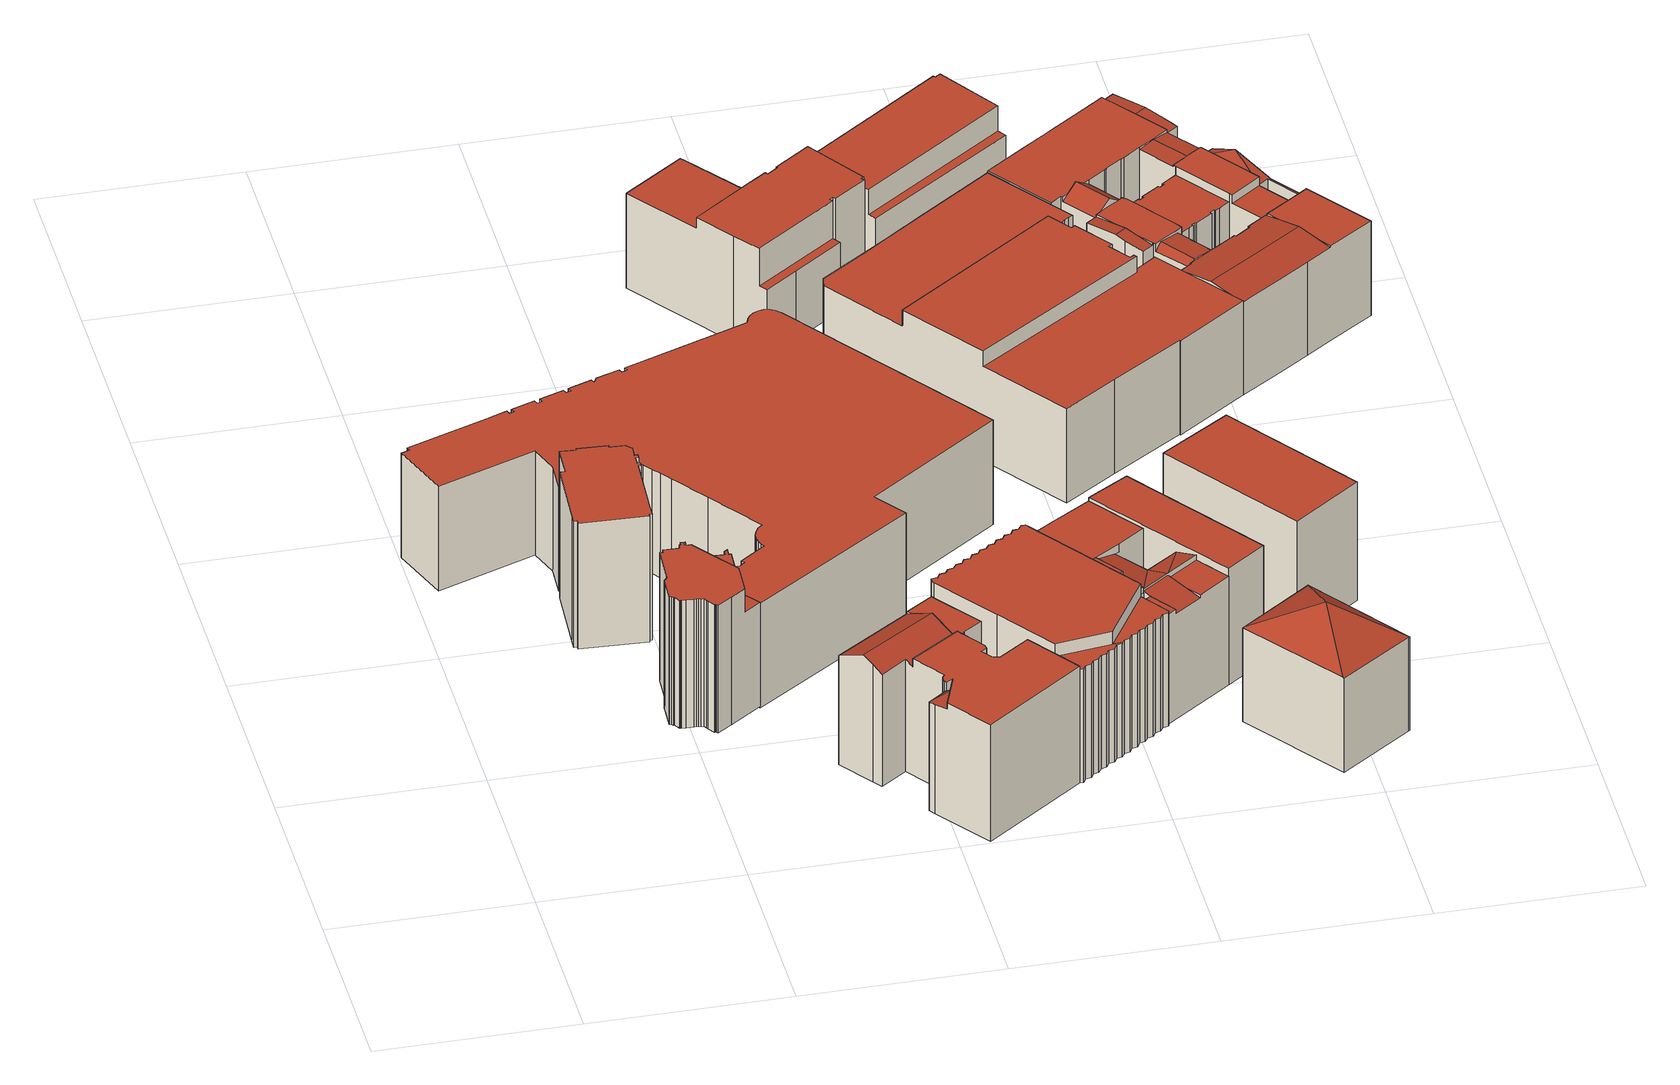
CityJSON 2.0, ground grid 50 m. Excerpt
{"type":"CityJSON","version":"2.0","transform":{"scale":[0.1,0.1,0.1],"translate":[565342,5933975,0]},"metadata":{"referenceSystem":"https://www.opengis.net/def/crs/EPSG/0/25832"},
"CityObjects":{
"building1":{"type":"Building","attributes":{"Gemeindeschluessel":"02000000","Geometrietyp2DReferenz":"3000","function":"31001_2310","roofType":"1000","measuredHeight":35.22,"storeysAboveGround":10},"geometry":[{"type":"MultiSurface","lod":"2","boundaries":[[[0,1,2,3]],[[4,1,0,5]],[[6,7,4,5]],[[6,8,9,7]],[[10,11,9,8]],[[10,12,13,11]],[[12,14,15,13]],[[16,17,15,14]],[[16,18,19,17]],[[19,18,20,21]],[[20,22,23,21]],[[24,25,23,22]],[[24,26,27,25]],[[27,26,28,29]],[[28,30,31,29]],[[31,30,32,33]],[[33,32,34,35]],[[35,34,36,37]],[[36,38,39,37]],[[39,38,40,41]],[[42,41,40,43]],[[42,43,44,45]],[[46,45,44,47]],[[48,46,47,49]],[[48,49,50,51]],[[52,51,50,53]],[[2,52,53,3]],[[24,22,20,18,16,14,12,10,8,6,5,0,3,53,50,49,47,44,43,40,38,36,34,32,30,28,26]],[[1,4,7,9,11,13,15,17,19,21,23,25,27,29,31,33,35,37,39,41,42,45,46,48,51,52,2]]],"semantics":{"surfaces":[{"type":"WallSurface"},{"type":"GroundSurface"},{"type":"RoofSurface"}],"values":[0,0,0,0,0,0,0,0,0,0,0,0,0,0,0,0,0,0,0,0,0,0,0,0,0,0,0,1,2]}}]},
"building2":{"type":"Building","attributes":{"Gemeindeschluessel":"02000000","Geometrietyp2DReferenz":"3000","function":"31001_2010","roofType":"1000","measuredHeight":35.73,"storeysAboveGround":8},"geometry":[{"type":"MultiSurface","lod":"2","boundaries":[[[54,55,56,57]],[[57,56,58,59]],[[59,58,60,61]],[[61,60,62,63]],[[63,62,64,65]],[[65,64,66,67]],[[67,66,68,69]],[[69,68,70,71]],[[72,73,74,75]],[[75,74,76,77]],[[77,76,78,79]],[[79,78,80,81]],[[81,80,82,83]],[[83,82,84,85]],[[85,84,86,87]],[[87,86,88,89]],[[89,88,90,91]],[[91,90,92,93]],[[93,92,94,95]],[[95,94,96,97]],[[97,96,98,99]],[[100,101,102,103]],[[104,105,106,107]],[[108,109,110,111]],[[111,110,112,113]],[[113,112,114,115]],[[116,117,118,119]],[[119,118,120,121]],[[121,120,122,123]],[[123,122,124,125]],[[125,124,126,127]],[[127,126,128,129]],[[129,128,130,131]],[[131,130,132,133]],[[133,132,134,135]],[[135,134,136,137]],[[137,136,138,139]],[[139,138,140,141]],[[142,143,144,145]],[[145,144,146,147]],[[146,144,143,114,112,110,109,106,105,148,102,101,98,96,94,92,90,88,86,84,82,80,78,76,74,73,149,150,70,68,66,64,62,60,58,56,55,151,152,153,154,155,156,157]],[[108,111,113,115,142,145,147,158,159,160,161,162,163,164,54,57,59,61,63,65,67,69,71,165,166,72,75,77,79,81,83,85,87,89,91,93,95,97,99,116,119,121,123,125,127,129,131,133,135,137,139,141,167,168,169]],[[103,102,148,168,167,170]],[[108,169,171,107,106,109]],[[170,167,141,140]],[[142,115,114,143]],[[169,168,148,105,104,171]],[[116,99,98,101,100,117]],[[158,147,146,157]],[[72,166,149,73]],[[170,140,138,136,134,132,130,128,126,124,122,120,118,117,100,103]],[[171,104,107]],[[71,70,150,165]],[[165,150,149,166]],[[158,157,156,159]],[[159,156,155,160]],[[160,155,154,161]],[[161,154,153,162]],[[162,153,152,163]],[[163,152,151,164]],[[164,151,55,54]]],"semantics":{"surfaces":[{"type":"WallSurface"},{"type":"RoofSurface"},{"type":"GroundSurface"}],"values":[0,0,0,0,0,0,0,0,0,0,0,0,0,0,0,0,0,0,0,0,0,0,0,0,0,0,0,0,0,0,0,0,0,0,0,0,0,0,0,0,1,2,0,0,0,0,0,0,0,0,1,1,0,0,0,0,0,0,0,0,0]}}]},
"building3":{"type":"Building","attributes":{"Gemeindeschluessel":"02000000","Geometrietyp2DReferenz":"3000","function":"31001_2010","roofType":"1000","measuredHeight":29.14,"storeysAboveGround":7},"geometry":[{"type":"MultiSurface","lod":"2","boundaries":[[[172,173,174,175,176,177,178,179,180,181,182,183,184,185,186,187,188,189,190,191,192,193,194,195,196,197,198,199,200,201,202,203,204,205,206,207,208,209,210,211,212,213,214,215,216,217,218,219,220,221,222,223,224,225,226,227,228,229,230,231,232,233,234,235,236,237,238,239,240,241,242,243]],[[244,245,246,247,248,249,250,251,252,253,254,255,256,257,258,259,260,261,262,263,264,265,266,267,268,269,270,271,272,273,274,275,276,277,278,279,280,281,282,283,284,285,286,287,288,289,290,291,292,293,294,295,296,297,298,299,300,301,302,303,304,305,306,307,308,309,310,311,312,313,314,315]],[[315,314,173,172]],[[314,313,174,173]],[[313,312,175,174]],[[312,311,176,175]],[[311,310,177,176]],[[310,309,178,177]],[[309,308,179,178]],[[308,307,180,179]],[[307,306,181,180]],[[306,305,182,181]],[[305,304,183,182]],[[304,303,184,183]],[[303,302,185,184]],[[302,301,186,185]],[[301,300,187,186]],[[300,299,188,187]],[[299,298,189,188]],[[298,297,190,189]],[[297,296,191,190]],[[296,295,192,191]],[[295,294,193,192]],[[294,293,194,193]],[[293,292,195,194]],[[292,291,196,195]],[[291,290,197,196]],[[290,289,198,197]],[[289,288,199,198]],[[288,287,200,199]],[[287,286,201,200]],[[286,285,202,201]],[[285,284,203,202]],[[284,283,204,203]],[[283,282,205,204]],[[282,281,206,205]],[[281,280,207,206]],[[280,279,208,207]],[[279,278,209,208]],[[278,277,210,209]],[[277,276,211,210]],[[276,275,212,211]],[[275,274,213,212]],[[274,273,214,213]],[[273,272,215,214]],[[272,271,216,215]],[[271,270,217,216]],[[270,269,218,217]],[[269,268,219,218]],[[268,267,220,219]],[[267,266,221,220]],[[266,265,222,221]],[[265,264,223,222]],[[264,263,224,223]],[[263,262,225,224]],[[262,261,226,225]],[[261,260,227,226]],[[260,259,228,227]],[[259,258,229,228]],[[258,257,230,229]],[[257,256,231,230]],[[256,255,232,231]],[[255,254,233,232]],[[254,253,234,233]],[[253,252,235,234]],[[252,251,236,235]],[[251,250,237,236]],[[250,249,238,237]],[[249,248,239,238]],[[248,247,240,239]],[[247,246,241,240]],[[246,245,242,241]],[[245,244,243,242]],[[244,315,172,243]]],"semantics":{"surfaces":[{"type":"GroundSurface"},{"type":"RoofSurface"},{"type":"WallSurface"}],"values":[0,1,2,2,2,2,2,2,2,2,2,2,2,2,2,2,2,2,2,2,2,2,2,2,2,2,2,2,2,2,2,2,2,2,2,2,2,2,2,2,2,2,2,2,2,2,2,2,2,2,2,2,2,2,2,2,2,2,2,2,2,2,2,2,2,2,2,2,2,2,2,2,2,2]}}]},
"building4":{"type":"Building","attributes":{"Gemeindeschluessel":"02000000","Geometrietyp2DReferenz":"3000","function":"31001_2010","roofType":"1000","measuredHeight":34.04,"storeysAboveGround":6},"geometry":[{"type":"MultiSurface","lod":"2","boundaries":[[[316,317,318]],[[319,320,316,318]],[[321,322,323]],[[324,325,326]],[[327,328,329,330,331]],[[332,333,334,335]],[[336,337,338,339]],[[336,339,340,324,326]],[[323,322,341,342]],[[323,342,343,329,328]],[[344,345,346,347]],[[347,346,348,349]],[[349,348,350,351]],[[327,318,317,323,328]],[[323,317,316,321]],[[352,353,354,355]],[[325,356,357,336,326]],[[336,357,358]],[[359,360,361]],[[362,363,364,365]],[[366,367,368,369]],[[369,368,370,371]],[[372,373,374,375]],[[375,374,376,377]],[[378,331,330,379]],[[380,381,376,374,373,364,363,370,368,367,382,340,339,338,350,348,346,345,343,342,341]],[[383,384,378,379,344,347,349,351,385,332,335,386,352,355,387,388,389,366,369,371,362,365,372,375,377]],[[361,360,353,352,386,390]],[[389,388,391,356,325,324,340,382]],[[378,384,319,318,327,331]],[[383,377,376,381]],[[372,365,364,373]],[[362,371,370,363]],[[380,341,322,321,316,320]],[[391,388,387,392]],[[392,387,355,354]],[[384,383,381,380,320,319]],[[344,379,330,329,343,345]],[[366,389,382,367]],[[385,351,350,338,337,393]],[[359,394,358]],[[333,332,385,393]],[[386,335,334,395,390]],[[359,358,357,356,391,392,354,353,360]],[[395,334,333,393,337,336,358,394]],[[395,394,359,361,390]]],"semantics":{"surfaces":[{"type":"RoofSurface"},{"type":"WallSurface"},{"type":"GroundSurface"}],"values":[0,0,0,0,0,1,1,1,1,1,1,1,1,1,1,1,1,1,1,1,1,1,1,1,1,0,2,1,1,1,1,1,1,1,1,1,1,1,1,1,1,1,1,0,0,0]}}]},
"building5":{"type":"Building","attributes":{"Gemeindeschluessel":"02000000","Geometrietyp2DReferenz":"3000","function":"31001_2010","roofType":"1000","measuredHeight":35.18,"storeysAboveGround":8},"geometry":[{"type":"MultiSurface","lod":"2","boundaries":[[[396,397,398,399]],[[399,398,400,401]],[[401,400,402,403]],[[403,402,404,405]],[[405,404,406,407]],[[407,406,408,409]],[[410,411,412,413]],[[414,415,416,417]],[[417,416,418,419]],[[419,418,420,421]],[[421,420,422,423]],[[423,422,424,425]],[[425,424,426,427]],[[427,426,428,429]],[[429,428,430,431]],[[431,430,432,433]],[[434,435,436,437]],[[437,436,438,439]],[[439,438,440,441]],[[441,440,442,443]],[[443,442,444,445]],[[446,447,448,449]],[[449,448,450,451]],[[452,453,454,455]],[[455,454,456,457]],[[457,456,458,459]],[[459,458,460,461]],[[461,460,462,463]],[[463,462,464,465]],[[465,464,466,467]],[[352,468,469,470]],[[471,472,473,474]],[[474,473,475,476]],[[476,475,477,478]],[[478,477,479,480]],[[481,482,483,484]],[[485,486,487,377]],[[377,487,488,375]],[[489,490,491,492]],[[492,491,493,494]],[[495,496,497,498]],[[498,497,499,500]],[[375,488,501,502,503,504]],[[505,506,507,508]],[[452,455,457,459,461,463,465,467,446,449,451,489,492,494,509,434,437,439,441,443,445,485,377,375,504,355,352,470,396,399,401,403,405,407,409,471,474,476,478,480,510,414,417,419,421,423,425,427,429,431,433,481,484,507,506,511,495,498,500]],[[512,503,502,412,411,505,508,483,482,432,430,428,426,424,422,420,418,416,415,513,479,477,475,473,472,408,406,404,402,400,398,397,469,468]],[[444,442,440,438,436,435,514,493,491,490,515,501,488,487,486]],[[466,464,462,460,458,456,454,453,499,497,496,516,410,413,515,450,448,447]],[[503,512,355,504]],[[516,496,495,511]],[[499,453,452,500]],[[489,451,450,515,490]],[[466,447,446,467]],[[444,486,485,445]],[[514,435,434,509]],[[493,514,509,494]],[[483,508,507,484]],[[432,482,481,433]],[[513,415,414,510]],[[479,513,510,480]],[[501,515,413,412,502]],[[511,506,505,411,410,516]],[[512,468,352,355]],[[408,472,471,409]],[[469,397,396,470]]],"semantics":{"surfaces":[{"type":"WallSurface"},{"type":"GroundSurface"},{"type":"RoofSurface"}],"values":[0,0,0,0,0,0,0,0,0,0,0,0,0,0,0,0,0,0,0,0,0,0,0,0,0,0,0,0,0,0,0,0,0,0,0,0,0,0,0,0,0,0,0,0,1,2,2,2,0,0,0,0,0,0,0,0,0,0,0,0,0,0,0,0,0]}}]},
"building6":{"type":"Building","attributes":{"Gemeindeschluessel":"02000000","Geometrietyp2DReferenz":"3000","function":"31001_2010","roofType":"1000","measuredHeight":33.82,"storeysAboveGround":7},"geometry":[{"type":"MultiSurface","lod":"2","boundaries":[[[517,518,519,520]],[[521,522,523,524]],[[525,526,527,528,529,530]],[[531,532,533]],[[534,535,536,528,537,538,539,540,541]],[[531,542,532]],[[543,542,531]],[[539,544,545,546,547]],[[548,549,550]],[[551,552,553,507]],[[507,553,554,484]],[[555,556,557,558]],[[523,518,517,524]],[[559,560,561]],[[550,562,563,548]],[[564,541,533,522,521,565]],[[528,527,537]],[[498,526,525,495]],[[495,525,530,511]],[[547,540,539]],[[528,536,529]],[[566,535,534,567]],[[538,544,539]],[[498,495,511,566,567,506,568,569,570,551,507,484,571,555,558,572,573,574,575]],[[576,559,561,577,557,556,578,554,553,552]],[[579,533,532,580,563,562,561,560]],[[579,560,559,576,570,569]],[[572,558,557,577,549,548,563,580]],[[580,532,573,572]],[[498,575,545,544,538,537,527,526]],[[574,573,532,542]],[[575,574,542,543,546,545]],[[541,540,547,546,543,531,533]],[[566,511,530,529,536,535]],[[506,567,534,541,564,565]],[[568,506,565,521,524,517,520]],[[533,579,519,518,523,522]],[[569,568,520,519,579]],[[577,561,562,550,549]],[[578,556,555,571]],[[576,552,551,570]],[[554,578,571,484]]],"semantics":{"surfaces":[{"type":"RoofSurface"},{"type":"WallSurface"},{"type":"GroundSurface"}],"values":[0,0,0,0,0,0,0,0,0,1,1,1,1,1,1,1,1,1,1,1,1,1,1,2,0,0,1,1,1,1,1,1,1,1,1,1,1,1,1,1,1,1]}}]},
"building7":{"type":"Building","attributes":{"Gemeindeschluessel":"02000000","Geometrietyp2DReferenz":"3000","function":"31001_2010","roofType":"1000","measuredHeight":32.58,"storeysAboveGround":8},"geometry":[{"type":"MultiSurface","lod":"2","boundaries":[[[581,582,583,584]],[[584,583,585,575]],[[575,585,586,555]],[[582,581,555,586]],[[555,581,584,575]],[[582,586,585,583]]],"semantics":{"surfaces":[{"type":"WallSurface"},{"type":"GroundSurface"},{"type":"RoofSurface"}],"values":[0,0,0,0,1,2]}}]},
"building8":{"type":"Building","attributes":{"Gemeindeschluessel":"02000000","Geometrietyp2DReferenz":"3000","function":"31001_2070","roofType":"1000","measuredHeight":29.74,"storeysAboveGround":9},"geometry":[{"type":"MultiSurface","lod":"2","boundaries":[[[587,588,589,590,591,592,593,594]],[[595,596,597,598]],[[599,600,601,602]],[[603,604,605,606]],[[607,608,609,610]],[[611,612,613,614]],[[614,613,615,616]],[[617,618,619,620]],[[587,621,622,588]],[[623,624,625,626]],[[626,625,627,628]],[[628,627,629,630]],[[631,594,593,632]],[[632,593,592,633]],[[597,591,590,598]],[[634,596,595,635]],[[636,637,638,639]],[[621,587,594,631,620,619]],[[604,603,606,612,611,602,601]],[[640,623,626,628,630,641,642,607,610,643,636,639,599,602,611,614,616,617,620,631,632,633,634,635]],[[644,645,629,627,625,624,622,621,619,618,615,613,612,646,647,648]],[[637,636,643,647,646,649]],[[640,635,595,598,590,589]],[[634,633,592,591,597,596]],[[623,640,589,588,622,624]],[[642,641,645,644,650,651]],[[629,645,641,630]],[[615,618,617,616]],[[608,607,642,651]],[[643,610,609,652,648,647]],[[650,644,648,652]],[[646,612,606,605,649]],[[600,599,639,638]],[[650,652,609,608,651]],[[600,638,637,649,605,604,601]]],"semantics":{"surfaces":[{"type":"RoofSurface"},{"type":"WallSurface"},{"type":"GroundSurface"}],"values":[0,0,1,1,1,1,1,1,1,1,1,1,1,1,1,1,1,1,1,2,0,1,1,1,1,1,1,1,1,1,1,1,1,0,0]}}]},
"building9":{"type":"Building","attributes":{"Gemeindeschluessel":"02000000","Geometrietyp2DReferenz":"3000","function":"31001_2010","roofType":"3500","measuredHeight":34.56,"storeysAboveGround":7},"geometry":[{"type":"MultiSurface","lod":"2","boundaries":[[[653,654,655,656,657]],[[658,655,654]],[[659,654,653,660]],[[658,654,659,661,662]],[[663,657,656,664,665]],[[666,662,661,665,664]],[[663,665,661,659,660]],[[663,660,653,657]],[[662,666,655,658]],[[666,664,656,655]]],"semantics":{"surfaces":[{"type":"RoofSurface"},{"type":"WallSurface"},{"type":"GroundSurface"}],"values":[0,0,1,1,1,1,2,1,0,0]}}]},
"building10":{"type":"Building","attributes":{"Gemeindeschluessel":"02000000","Geometrietyp2DReferenz":"3000","function":"31001_2010","roofType":"1000","measuredHeight":30.75,"storeysAboveGround":7},"geometry":[{"type":"MultiSurface","lod":"2","boundaries":[[[667,668,669,670,671,672,673,674,675,676]],[[677,678,679,680]],[[680,679,681,682]],[[682,681,683,684]],[[685,676,675,686]],[[687,674,673,688]],[[688,673,672,689]],[[689,672,671,690]],[[690,671,670,691]],[[692,669,668,693]],[[693,668,667,694]],[[695,696,697,698]],[[698,697,699,700]],[[701,702,703,704]],[[704,703,705,706]],[[706,705,707,708]],[[709,710,711,712]],[[713,714,696,695]],[[715,716,694,667,676,685,678,677]],[[715,677,680,682,684,711,710,701,704,706,708,717,687,688,689,690,691,718,713,695,698,700]],[[699,697,696,714,719,692,693,694,716]],[[719,714,713,718]],[[702,701,710,709]],[[699,716,715,700]],[[718,691,670,669,692,719]],[[687,717,720,686,675,674]],[[720,717,708,707]],[[712,711,684,683]],[[712,683,681,679,678,685,686,720,707,705,703,702,709]]],"semantics":{"surfaces":[{"type":"RoofSurface"},{"type":"WallSurface"},{"type":"GroundSurface"}],"values":[0,1,1,1,1,1,1,1,1,1,1,1,1,1,1,1,1,1,1,2,0,1,1,1,1,1,1,1,0]}}]},
"building11":{"type":"Building","attributes":{"Gemeindeschluessel":"02000000","Geometrietyp2DReferenz":"3000","function":"31001_2010","roofType":"1000","measuredHeight":33.13,"storeysAboveGround":6},"geometry":[{"type":"MultiSurface","lod":"2","boundaries":[[[721,722,723,724]],[[724,723,725,726]],[[727,728,722,721]],[[726,725,728,727]],[[726,727,721,724]],[[728,725,723,722]]],"semantics":{"surfaces":[{"type":"WallSurface"},{"type":"GroundSurface"},{"type":"RoofSurface"}],"values":[0,0,0,0,1,2]}}]},
"building12":{"type":"Building","attributes":{"Gemeindeschluessel":"02000000","Geometrietyp2DReferenz":"3000","function":"51009_1610","roofType":"1000","measuredHeight":9},"geometry":[{"type":"MultiSurface","lod":"2","boundaries":[[[729,730,731,732,733,734,735,736,737,738,739,740,741,742,743,744,745,746]],[[747,748,749,750,751,752,753,754,755,756,757,758,759,760,761,762,763,764]],[[764,763,730,729]],[[763,762,731,730]],[[762,761,732,731]],[[761,760,733,732]],[[760,759,734,733]],[[759,758,735,734]],[[758,757,736,735]],[[757,756,737,736]],[[756,755,738,737]],[[755,754,739,738]],[[754,753,740,739]],[[753,752,741,740]],[[752,751,742,741]],[[751,750,743,742]],[[750,749,744,743]],[[749,748,745,744]],[[748,747,746,745]],[[747,764,729,746]]],"semantics":{"surfaces":[{"type":"GroundSurface"},{"type":"RoofSurface"},{"type":"WallSurface"}],"values":[0,1,2,2,2,2,2,2,2,2,2,2,2,2,2,2,2,2,2,2]}}]},
"building13":{"type":"Building","attributes":{"Gemeindeschluessel":"02000000","Geometrietyp2DReferenz":"3000","function":"31001_2010","roofType":"1000","measuredHeight":29.26,"storeysAboveGround":7},"geometry":[{"type":"MultiSurface","lod":"2","boundaries":[[[765,766,767,768,769,770]],[[771,772,773,774,775]],[[767,776,777,778,779,768]],[[773,780,781,782,783,784,785,786,787,788,789,790,791,792,776,793,766,794,795]],[[796,797,798,781,772,771]],[[799,800,801,802,803]],[[804,805,806,807]],[[801,808,809,810,802]],[[811,812,813,814,815]],[[809,816,817,810]],[[818,819,820,805,804]],[[813,821,822,823,814]],[[824,825,826,827,828,829,830,831,832,833,821,813,812,834]],[[835,836,837,838,839]],[[837,840,841,838]],[[837,842,840]],[[836,843,844,845,842,837]],[[846,847,848,849,850,851,852,853,854,855,856,857,858,859,860,861,862,863,864,865,866,867,868,869]],[[870,871,872,873]],[[778,874,779]],[[769,875,770]],[[876,877,878,879]],[[879,878,880,881]],[[881,880,882,883]],[[765,794,766]],[[776,792,777]],[[869,790,789,846]],[[798,782,781]],[[773,795,774]],[[884,797,796,885]],[[799,886,800]],[[887,820,819,888]],[[811,834,812]],[[821,833,822]],[[839,831,830,835]],[[889,829,828,890]],[[857,826,825,858]],[[891,892,893,894]],[[895,896,897]],[[898,899,900]],[[901,868,867,902]],[[902,867,866,903]],[[903,866,865,904]],[[904,865,864,905]],[[905,864,863,906]],[[906,863,862,907]],[[907,862,861,908]],[[908,861,860,909]],[[909,860,859,910]],[[911,856,855,912]],[[912,855,854,913]],[[913,854,853,914]],[[914,853,852,915]],[[915,852,851,916]],[[916,851,850,917]],[[917,850,849,918]],[[918,849,848,919]],[[919,848,847,920]],[[921,922,923,924]],[[925,926,900,927]],[[871,928,929,875,769,930,779,874,931,882,880,878,877,932,933,934,935,936,937,938,939,940,941,942,943,944,872]],[[945,946,947,948,895,897,949,950,951,952]],[[840,842,845,953,954,955,956,957,958,959,960,961,841]],[[872,944,943,942,941,940,939,807,806,962,963,964,965,966,967,968,873]],[[952,951,950,949,898,900,926,969,970,971,893,892,923,922,972,973,974,809,808,975,800,886,976,977,978]],[[979,980,981,982,983,984,985,986,987,988,989,990,991,992,884,885,993,994,995,996,997,998,999,870,873,968,967,966,965,964,963,962,1000,887,888,1001,1002,1003,1004,1005,1006,1007,961,960,959,958,957,956],[1008,1009,1010,1011,1012,1013],[1014,1015,1016,911,912,913,914,915,916,917,918,919,920,1017,1018,1019,1020,1021,1022,921,924,891,894,1023,1024,1025,1026,1027],[1028,1029,1030,876,879,881,883,1031,1032,1033,1034,1035,901,902,903,904,905,906,907,908,909,910,1036,1037]],[[997,996,794,765,770,875,929,998]],[[787,817,816,974,973,1021,1020,1019,1018,788]],[[803,802,810,817,787,786,785,784]],[[990,989,988,976,886,799,803,784,783,991]],[[935,823,822,833,832,1005,1004,1003,1002,936]],[[1028,1037,824,834,811,815,933,1029]],[[973,972,922,921,1022,1021]],[[984,983,982,981,948,947,946,945]],[[832,831,839,838,841,961,1007,1006,1005]],[[1010,1009,843,836,835,830]],[[981,980,979,956,955,1038,896,895,948]],[[970,969,926,925,1039,1027,1026,1025,1024]],[[1040,1041,1013,1012]],[[900,899,1042,954,953,1043,927]],[[1008,1013,1041,844,843,1009]],[[949,897,1044,898]],[[1023,894,893,971,970,1024]],[[892,891,924,923]],[[859,858,825,824,1037,1036,910]],[[911,1016,1015,827,826,857,856]],[[1014,1027,1039,890,828,827,1015]],[[829,889,1040,1012,1011,1010,830]],[[809,974,816,809,808]],[[813,821,813,812]],[[985,984,945,952,978,986]],[[978,977,976,988,987,986]],[[805,820,887,1000,962,806]],[[975,808,801,800]],[[815,814,823,935,934,933]],[[1002,1001,888,819,818,937,936]],[[938,937,818,804,807,939]],[[884,992,991,783,782,798,797]],[[1018,1017,920,847,846,789,788]],[[791,790,869,868,901,1035,1034]],[[777,792,791,1034,1033,1032,778]],[[993,885,796,771,775,994]],[[772,781,780,773]],[[775,774,795,794,996,995,994]],[[793,776,767,766]],[[768,779,930,769]],[[876,1030,1029,933,932,877]],[[778,1032,1031,883,882,931,874]],[[870,999,998,929,928,871]],[[1039,925,927,1043,953,845,844,1041,1040,889,890]],[[898,1044,897,896,1038,955,954,1042,899]]],"semantics":{"surfaces":[{"type":"RoofSurface"},{"type":"WallSurface"},{"type":"GroundSurface"}],"values":[0,0,0,0,0,0,0,0,0,0,0,0,0,0,0,0,0,0,1,1,1,1,1,1,1,1,1,1,1,1,1,1,1,1,1,1,1,1,1,1,1,1,1,1,1,1,1,1,1,1,1,1,1,1,1,1,1,1,1,1,0,0,1,1,0,2,1,1,1,1,1,1,1,1,1,1,1,1,1,1,1,1,1,1,1,1,1,1,1,1,1,1,1,1,1,1,1,1,1,1,1,1,1,1,1,1,1,1,1,0,0]}}]}
},
"vertices":[
[307,919,49],[307,919,401],[299,919,401],[299,919,49],[307,910,401],[307,910,49],[473,902,49],[473,902,401],[474,909,49],[474,909,401],[481,909,49],[481,909,401],[482,937,49],[482,937,401],[492,1104,49],[492,1104,401],[499,1103,49],[499,1103,401],[499,1114,49],[499,1114,401],[492,1115,49],[492,1115,401],[493,1137,49],[493,1137,401],[501,1136,49],[501,1136,401],[501,1148,49],[501,1148,401],[493,1148,49],[493,1148,401],[495,1177,49],[495,1177,401],[494,1178,49],[494,1178,401],[481,1191,49],[481,1191,401],[443,1193,49],[443,1193,401],[444,1199,49],[444,1199,401],[369,1203,49],[369,1203,401],[368,1198,401],[368,1198,49],[329,1201,49],[329,1201,401],[328,1194,401],[328,1194,49],[324,1120,401],[324,1120,49],[311,1121,49],[311,1121,401],[300,947,401],[300,947,49],
[477,598,14],[477,598,371],[476,598,371],[476,598,14],[475,599,371],[475,599,14],[475,600,371],[475,600,14],[466,613,371],[466,613,14],[465,613,371],[465,613,14],[461,617,371],[461,617,14],[456,619,371],[456,619,14],[455,619,371],[455,619,14],[465,691,14],[465,691,371],[467,698,371],[467,698,14],[473,796,371],[473,796,14],[481,795,371],[481,795,14],[482,806,371],[482,806,14],[513,805,371],[513,805,14],[522,804,371],[522,804,14],[523,816,371],[523,816,14],[527,816,371],[527,816,14],[528,825,371],[528,825,14],[539,824,371],[539,824,14],[539,817,371],[539,817,14],[536,817,371],[536,817,14],[535,812,371],[535,812,14],[551,811,341],[551,811,371],[635,697,371],[635,697,341],[636,695,305],[636,695,371],[631,612,371],[631,612,305],[593,585,14],[593,585,371],[557,560,371],[557,560,14],[554,563,371],[554,563,14],[552,566,371],[552,566,14],[569,810,14],[569,810,341],[569,814,341],[569,814,14],[566,814,341],[566,814,14],[566,824,341],[566,824,14],[576,823,341],[576,823,14],[575,814,341],[575,814,14],[582,813,341],[582,813,14],[581,800,341],[581,800,14],[627,798,341],[627,798,14],[628,810,341],[628,810,14],[636,816,341],[636,816,14],[635,802,341],[635,802,14],[635,797,341],[635,797,14],[550,564,14],[550,564,371],[538,581,371],[538,581,14],[536,585,371],[536,585,14],[635,696,371],[459,685,371],[459,680,371],[480,598,371],[490,597,371],[509,596,371],[515,596,371],[519,595,371],[525,595,371],[531,592,371],[531,592,14],[525,595,14],[519,595,14],[515,596,14],[509,596,14],[490,597,14],[480,598,14],[459,680,14],[459,685,14],[641,797,14],[635,696,14],[675,643,14],[641,797,341],[675,643,305],
[979,1769,10],[1108,1589,10],[1358,1241,10],[1024,1001,10],[1081,922,10],[675,643,10],[635,696,10],[641,797,10],[635,797,10],[635,802,10],[663,800,10],[676,810,10],[670,818,10],[735,866,10],[730,875,10],[726,886,10],[724,897,10],[724,912,10],[729,926,10],[737,939,10],[749,948,10],[652,1083,10],[587,1174,10],[567,1201,10],[552,1222,10],[536,1244,10],[528,1256,10],[492,1229,10],[483,1230,10],[481,1191,10],[443,1193,10],[444,1199,10],[369,1203,10],[368,1198,10],[329,1201,10],[327,1201,10],[332,1282,10],[307,1353,10],[59,1263,10],[5,1412,10],[27,1420,10],[23,1430,10],[225,1503,10],[278,1523,10],[282,1512,10],[294,1517,10],[290,1527,10],[349,1549,10],[353,1538,10],[366,1543,10],[362,1553,10],[423,1575,10],[427,1565,10],[440,1569,10],[436,1580,10],[495,1601,10],[499,1591,10],[507,1606,10],[566,1627,10],[570,1617,10],[584,1622,10],[580,1632,10],[895,1747,10],[895,1748,10],[899,1761,10],[906,1772,10],[916,1781,10],[929,1787,10],[943,1789,10],[956,1786,10],[968,1780,10],[978,1770,10],[978,1770,302],[968,1780,302],[956,1786,302],[943,1789,302],[929,1787,302],[916,1781,302],[906,1772,302],[899,1761,302],[895,1748,302],[895,1747,302],[580,1632,302],[584,1622,302],[570,1617,302],[566,1627,302],[507,1606,302],[499,1591,302],[495,1601,302],[436,1580,302],[440,1569,302],[427,1565,302],[423,1575,302],[362,1553,302],[366,1543,302],[353,1538,302],[349,1549,302],[290,1527,302],[294,1517,302],[282,1512,302],[278,1523,302],[225,1503,302],[23,1430,302],[27,1420,302],[5,1412,302],[59,1263,302],[307,1353,302],[332,1282,302],[327,1201,302],[329,1201,302],[368,1198,302],[369,1203,302],[444,1199,302],[443,1193,302],[481,1191,302],[483,1230,302],[492,1229,302],[528,1256,302],[536,1244,302],[552,1222,302],[567,1201,302],[587,1174,302],[652,1083,302],[749,948,302],[737,939,302],[729,926,302],[724,912,302],[724,897,302],[726,886,302],[730,875,302],[735,866,302],[670,818,302],[676,810,302],[663,800,302],[635,802,302],[635,797,302],[641,797,302],[635,696,302],[675,643,302],[1081,922,302],[1024,1001,302],[1358,1241,302],[1108,1589,302],[979,1769,302],
[1020,183,318],[1012,194,312],[962,158,312],[972,144,314],[995,114,318],[1020,183,308],[1029,206,308],[1012,194,308],[1090,377,274],[1100,403,274],[1081,390,274],[962,158,274],[1012,194,274],[1008,199,274],[1011,194,274],[962,159,274],[878,276,8],[878,276,321],[862,299,335],[862,299,8],[1081,390,311],[957,305,311],[957,305,334],[1081,390,334],[1090,377,334],[1029,206,334],[1012,194,334],[1008,199,334],[1007,202,8],[1007,202,334],[1006,211,334],[1006,211,8],[1008,219,334],[1008,219,8],[1014,226,334],[1014,226,8],[1059,561,8],[1059,561,318],[1064,553,318],[1064,553,8],[1100,403,318],[1081,390,318],[1074,401,318],[999,505,318],[991,515,318],[991,515,312],[1135,274,8],[1135,274,334],[1154,267,334],[1154,267,8],[1130,321,8],[1130,321,334],[1131,308,334],[1131,308,8],[1117,299,334],[1117,299,8],[1231,322,8],[1231,322,334],[1320,196,334],[1320,196,8],[1324,190,334],[1324,190,8],[962,159,8],[1011,194,8],[995,114,334],[1073,7,334],[1090,376,334],[1073,7,8],[972,144,8],[944,323,8],[801,385,8],[1148,439,8],[1101,405,8],[1090,376,8],[801,385,312],[1101,405,318],[1148,439,318],[944,323,322],[1036,453,349],[845,323,349],
[1076,573,8],[1076,573,360],[1084,586,360],[1084,586,8],[1099,588,360],[1099,588,8],[1106,600,360],[1106,600,8],[1121,603,360],[1121,603,8],[1129,615,360],[1129,615,8],[1144,617,360],[1144,617,8],[1525,444,325],[1525,444,360],[1420,273,360],[1420,273,325],[1196,660,8],[1196,660,360],[1211,662,360],[1211,662,8],[1219,675,360],[1219,675,8],[1234,677,360],[1234,677,8],[1241,690,360],[1241,690,8],[1256,692,360],[1256,692,8],[1264,705,360],[1264,705,8],[1279,707,360],[1279,707,8],[1286,720,360],[1286,720,8],[1301,722,360],[1301,722,8],[1398,238,8],[1398,238,325],[1384,234,325],[1384,234,8],[1376,222,325],[1376,222,8],[1362,218,325],[1362,218,8],[1355,206,325],[1355,206,8],[1340,202,325],[1340,202,8],[1471,299,8],[1471,299,325],[1464,286,325],[1464,286,8],[1450,283,325],[1450,283,8],[1558,363,8],[1558,363,325],[1551,351,325],[1551,351,8],[1537,347,325],[1537,347,8],[1529,335,325],[1529,335,8],[1515,331,325],[1515,331,8],[1507,318,325],[1507,318,8],[1493,315,325],[1493,315,8],[1485,302,325],[1485,302,8],[1059,561,360],[1061,571,360],[1061,571,8],[1146,622,8],[1146,622,360],[1151,630,360],[1151,630,8],[1166,632,360],[1166,632,8],[1174,645,360],[1174,645,8],[1185,647,360],[1185,647,8],[1309,735,8],[1309,735,360],[1319,734,360],[1319,734,8],[1333,190,8],[1333,190,325],[1324,190,325],[1320,196,325],[1442,270,8],[1442,270,325],[1428,267,325],[1428,267,8],[1420,254,325],[1420,254,8],[1571,380,8],[1571,380,325],[1575,375,325],[1575,375,8],[1573,367,325],[1573,367,8],[1279,254,325],[1279,254,360],[1177,399,360],[1177,399,8],[1517,457,360],[1517,457,8],[1325,726,8],[1325,726,360],[1406,251,8],[1189,647,8],[1528,440,8],[1064,553,360],[1189,647,360],[1406,251,325],[1446,277,325],[1528,440,325],
[1479,509,346],[1500,523,346],[1452,591,346],[1431,576,346],[1517,457,340],[1537,471,330],[1500,523,330],[1479,509,340],[1571,380,315],[1575,375,315],[1595,390,315],[1554,448,315],[1549,455,315],[1528,440,315],[1606,522,325],[1570,572,305],[1537,471,325],[1538,472,320],[1550,455,316],[1549,455,316],[1595,390,302],[1665,440,302],[1636,480,311],[1606,522,320],[1537,471,320],[1650,629,305],[1686,579,325],[1665,440,311],[1744,498,311],[1686,579,311],[1606,522,311],[1512,654,302],[1523,662,302],[1511,654,302],[1416,597,8],[1416,597,324],[1325,726,324],[1319,734,324],[1494,846,8],[1494,846,324],[1591,711,324],[1591,711,8],[1440,608,324],[1440,608,325],[1444,611,324],[1511,654,304],[1512,654,304],[1537,471,315],[1517,457,315],[1550,455,8],[1538,472,8],[1431,576,8],[1452,591,8],[1437,612,8],[1405,790,8],[1511,653,8],[1570,572,8],[1650,629,8],[1744,498,8],[1437,612,324],[1523,662,324],[1405,790,324],[1452,591,325],[1511,653,305],
[1597,910,8],[1597,910,334],[1842,569,334],[1842,569,8],[1744,498,334],[1494,846,334],
[1173,2346,311],[1271,2198,311],[1274,2201,311],[1281,2192,311],[1644,2453,311],[1543,2607,311],[1530,2597,311],[1526,2602,311],[1294,2173,241],[1658,2432,241],[1644,2453,241],[1281,2192,241],[887,2408,47],[887,2408,312],[891,2403,312],[891,2403,47],[1005,2251,239],[1005,2251,312],[1015,2237,312],[1015,2237,239],[1068,2010,47],[1068,2010,239],[988,1951,239],[988,1951,47],[1015,2237,47],[1015,2237,344],[1054,2265,344],[1054,2265,47],[1059,2258,344],[1059,2258,47],[1087,2278,47],[1087,2278,344],[1084,2282,344],[1084,2282,47],[1173,2346,344],[1271,2198,344],[1264,2194,47],[1264,2194,344],[1270,2185,344],[1270,2185,47],[1189,2127,344],[1189,2127,47],[1184,2134,344],[1184,2134,47],[1526,2602,47],[1530,2597,47],[1543,2607,47],[1658,2432,47],[1294,2173,47],[735,2299,47],[735,2299,312],[738,2301,312],[738,2301,47],[1274,2201,47],[1175,2127,47],[1194,2101,47],[927,2034,47],[1180,2120,344],[1175,2127,344],[861,2125,344],[927,2034,344],[973,1971,344],[861,2125,312],[1180,2120,239],[1194,2101,239],[973,1971,239],
[2100,203,286],[2103,205,286],[1921,266,370],[1918,78,288],[1920,75,286],[1923,458,286],[2103,205,24],[2100,203,24],[1922,460,24],[1922,460,285],[1920,75,24],[1738,325,285],[1738,325,24],[1741,327,287],
[1381,1442,355],[1808,1733,355],[1802,1740,355],[1792,1733,355],[1754,1786,355],[1764,1793,355],[1696,1885,355],[1687,1878,355],[1645,1936,355],[1236,1643,355],[1096,1838,48],[1096,1838,311],[1101,1867,311],[1101,1867,48],[1214,1946,311],[1214,1946,48],[1271,1988,311],[1271,1988,48],[1236,1643,311],[1645,1936,311],[1687,1878,48],[1696,1885,48],[1764,1793,48],[1754,1786,48],[1792,1733,48],[1802,1740,311],[1808,1733,311],[1381,1442,311],[1845,1442,48],[1845,1442,311],[1843,1444,311],[1843,1444,48],[1664,1326,311],[1664,1326,48],[1715,1988,48],[1715,1988,311],[1704,1981,311],[1704,1981,48],[1693,1973,311],[1693,1973,48],[1686,1967,311],[1686,1967,48],[1562,2198,311],[1562,2198,48],[1387,2072,48],[1387,2072,311],[2021,1567,48],[2021,1567,311],[1530,1235,48],[1530,1235,311],[1644,1937,48],[1862,1784,48],[1862,1784,311],[1644,1937,311],
[1698,975,8],[1698,975,339],[1873,1091,339],[1873,1091,8],[2106,763,339],[2106,763,8],[1937,639,8],[1937,639,339],
[1901,2139,52],[1907,2131,52],[1911,2134,52],[1938,2097,52],[1934,2094,52],[1939,2087,52],[1893,2055,52],[1887,2064,52],[1883,2061,52],[1859,2094,52],[1863,2097,52],[1855,2108,52],[1851,2105,52],[1825,2142,52],[1830,2146,52],[1872,2176,52],[1878,2180,52],[1905,2142,52],[1905,2142,142],[1878,2180,142],[1872,2176,142],[1830,2146,142],[1825,2142,142],[1851,2105,142],[1855,2108,142],[1863,2097,142],[1859,2094,142],[1883,2061,142],[1887,2064,142],[1893,2055,142],[1939,2087,142],[1934,2094,142],[1938,2097,142],[1911,2134,142],[1907,2131,142],[1901,2139,142],
[1768,1974,304],[1780,1983,315],[1805,2001,335],[1744,2084,335],[1721,2067,316],[1707,2057,304],[1792,1881,318],[1820,1901,318],[1801,1926,315],[1767,1973,309],[1740,1953,309],[1829,2018,315],[1840,2026,306],[1780,2110,305],[1768,2101,316],[1820,1901,315],[1838,1875,315],[1868,1833,315],[1870,1834,315],[1874,1828,315],[1888,1839,315],[1935,1872,315],[1947,1881,315],[1942,1888,315],[1943,1888,315],[1847,2022,315],[1844,2020,315],[1840,2026,315],[1805,2001,315],[1768,1974,315],[1767,1973,315],[1809,1856,315],[1841,1813,309],[1868,1833,309],[1936,1746,296],[1945,1753,307],[1949,1755,312],[1888,1839,312],[1874,1828,294],[1942,2347,314],[1972,2369,314],[1914,2449,305],[1883,2427,305],[1991,1785,307],[1995,1788,307],[1935,1872,307],[1983,2129,310],[2014,2151,314],[2021,2157,314],[1961,2239,314],[1923,2212,310],[2008,1796,293],[1947,1881,293],[1999,2268,305],[2029,2290,305],[2021,2301,307],[2028,2162,314],[2059,2184,310],[1999,2266,310],[1988,2122,314],[1987,2122,314],[2083,1989,314],[2084,1990,314],[2089,1983,314],[2165,2039,314],[2165,2040,314],[2061,2183,314],[2060,2183,314],[2059,2184,314],[1983,2129,314],[2165,2040,290],[2165,2040,291],[2128,2123,339],[2061,2184,291],[2061,2183,290],[2093,2202,293],[2091,2205,291],[2193,2064,293],[2190,2059,291],[2191,2057,290],[2196,2061,290],[1943,1888,290],[1971,1909,290],[1982,1916,290],[1979,1920,290],[1989,1928,290],[1992,1924,290],[2034,1954,290],[2031,1958,290],[2043,1967,290],[2046,1963,290],[2055,1970,290],[2083,1989,290],[1987,2122,290],[1960,2103,290],[1950,2095,290],[1953,2091,290],[1942,2083,290],[1939,2087,290],[1893,2055,290],[1896,2051,290],[1885,2043,290],[1883,2047,290],[1873,2040,290],[1847,2022,290],[1676,2041,47],[1676,2041,316],[1562,2198,316],[1562,2198,47],[1780,2110,316],[1707,2057,316],[1878,2180,47],[1878,2180,316],[1872,2176,316],[1872,2176,47],[1830,2146,316],[1830,2146,47],[1825,2142,316],[1825,2142,47],[1841,1813,47],[1809,1856,47],[1936,1746,307],[2021,2301,47],[2029,2290,47],[2165,2039,290],[2089,1983,290],[2063,1829,47],[2063,1829,308],[2102,1857,308],[2102,1857,47],[2265,1736,307],[2265,1736,312],[2244,1765,312],[2172,1866,312],[2151,1895,312],[2151,1895,307],[1873,2040,47],[1883,2047,47],[1885,2043,47],[1896,2051,47],[1893,2055,47],[1939,2087,47],[1942,2083,47],[1953,2091,47],[1950,2095,47],[1960,2103,47],[2055,1970,47],[2046,1963,47],[2043,1967,47],[2031,1958,47],[2034,1954,47],[1992,1924,47],[1989,1928,47],[1979,1920,47],[1982,1916,47],[1971,1909,47],[2054,1828,47],[2054,1828,307],[2060,1833,307],[2060,1833,47],[2149,1897,290],[2149,1897,307],[2151,1895,290],[1703,2061,316],[1704,2061,316],[1744,2084,316],[1782,2111,316],[1922,2212,316],[1923,2212,316],[1961,2239,316],[1999,2266,316],[1998,2267,316],[1999,2268,316],[1942,2347,316],[1883,2427,316],[1807,2372,316],[1756,2336,316],[1715,2307,316],[1666,2272,316],[1590,2217,316],[2021,1567,307],[2048,1586,307],[2123,1637,307],[2199,1690,307],[2208,1815,321],[2066,1717,321],[1991,1665,321],[1963,1646,321],[2261,1972,290],[2261,1972,312],[2377,1813,312],[2377,1813,47],[2261,1972,47],[2196,2061,47],[2193,2064,47],[2093,2202,47],[2091,2205,47],[1914,2449,47],[1883,2427,47],[1807,2372,47],[1756,2336,47],[1715,2307,47],[1666,2272,47],[1590,2217,47],[2104,1865,307],[2099,1861,307],[2100,1860,307],[2049,1825,307],[2009,1796,307],[2008,1796,307],[1949,1755,307],[1938,1743,308],[1935,1741,308],[1908,1721,308],[2346,1792,47],[2265,1736,47],[2199,1690,47],[2123,1637,47],[2048,1586,47],[2021,1567,47],[1963,1646,47],[1908,1721,47],[1935,1741,47],[1938,1743,47],[1936,1746,47],[1874,1828,47],[1870,1834,47],[1868,1833,47],[1792,1881,47],[1740,1953,47],[1767,1973,47],[1768,1974,47],[1707,2057,47],[1704,2061,47],[1703,2061,47],[1972,2369,47],[1999,2268,47],[1998,2267,47],[1999,2266,47],[2059,2184,47],[2060,2183,47],[2061,2183,47],[2061,2184,47],[2191,2057,47],[2190,2059,47],[2165,2040,47],[2165,2039,47],[2228,1953,47],[2253,1971,47],[2089,1983,47],[2084,1990,47],[2083,1989,47],[1943,1888,47],[1942,1888,47],[1947,1881,47],[2008,1796,47],[2009,1796,47],[2049,1825,47],[2100,1860,47],[2099,1861,47],[2104,1865,47],[2149,1897,47],[2150,1898,47],[1983,2129,47],[1923,2212,47],[1922,2212,47],[1782,2111,47],[1780,2110,47],[1840,2026,47],[1844,2020,47],[1847,2022,47],[1987,2122,47],[1988,2122,47],[2346,1792,312],[2150,1898,290],[2228,1953,290],[2253,1971,290],[2230,1950,312],[2230,1950,290],[2208,1815,312]
]}
